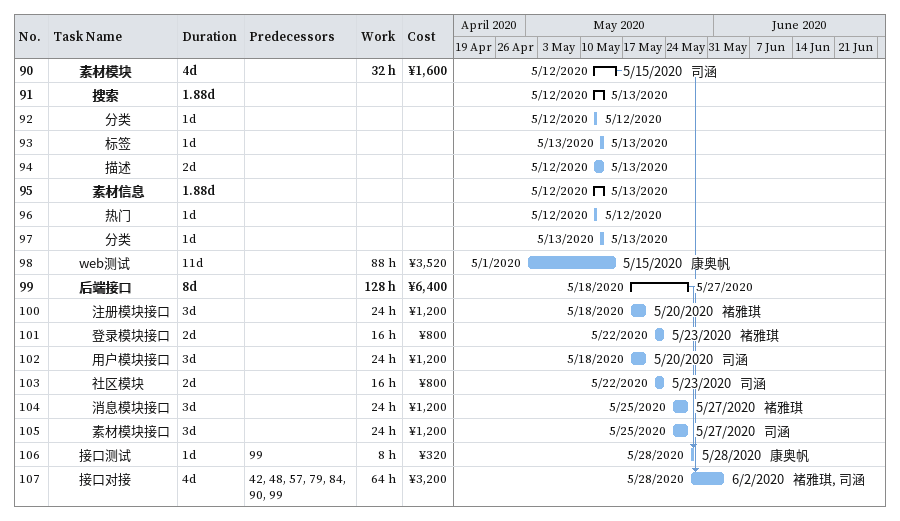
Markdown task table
| ID | Level | Task | Duration | Start | Finish | Predecessors | Resources | Work (h) | Cost (¥) |
|---|---|---|---|---|---|---|---|---|---|
| 90 | 3 | **素材模块** | 4d | 2020-05-12 | 2020-05-15 |  | 司涵 | 32 | 1600 |
| 91 | 4 | **搜索** | 1.88d | 2020-05-12 | 2020-05-13 |  |  |  |  |
| 92 | 5 | 分类 | 1d | 2020-05-12 | 2020-05-12 |  |  |  |  |
| 93 | 5 | 标签 | 1d | 2020-05-13 | 2020-05-13 |  |  |  |  |
| 94 | 5 | 描述 | 2d | 2020-05-12 | 2020-05-13 |  |  |  |  |
| 95 | 4 | **素材信息** | 1.88d | 2020-05-12 | 2020-05-13 |  |  |  |  |
| 96 | 5 | 热门 | 1d | 2020-05-12 | 2020-05-12 |  |  |  |  |
| 97 | 5 | 分类 | 1d | 2020-05-13 | 2020-05-13 |  |  |  |  |
| 98 | 3 | web测试 | 11d | 2020-05-01 | 2020-05-15 |  | 康奥帆 | 88 | 3520 |
| 99 | 3 | **后端接口** | 8d | 2020-05-18 | 2020-05-27 |  |  | 128 | 6400 |
| 100 | 4 | 注册模块接口 | 3d | 2020-05-18 | 2020-05-20 |  | 褚雅琪 | 24 | 1200 |
| 101 | 4 | 登录模块接口 | 2d | 2020-05-22 | 2020-05-23 |  | 褚雅琪 | 16 | 800 |
| 102 | 4 | 用户模块接口 | 3d | 2020-05-18 | 2020-05-20 |  | 司涵 | 24 | 1200 |
| 103 | 4 | 社区模块 | 2d | 2020-05-22 | 2020-05-23 |  | 司涵 | 16 | 800 |
| 104 | 4 | 消息模块接口 | 3d | 2020-05-25 | 2020-05-27 |  | 褚雅琪 | 24 | 1200 |
| 105 | 4 | 素材模块接口 | 3d | 2020-05-25 | 2020-05-27 |  | 司涵 | 24 | 1200 |
| 106 | 3 | 接口测试 | 1d | 2020-05-28 | 2020-05-28 | 99 | 康奥帆 | 8 | 320 |
| 107 | 3 | 接口对接 | 4d | 2020-05-28 | 2020-06-02 | 42, 48, 57, 79, 84, 90, 99 | 褚雅琪, 司涵 | 64 | 3200 |
